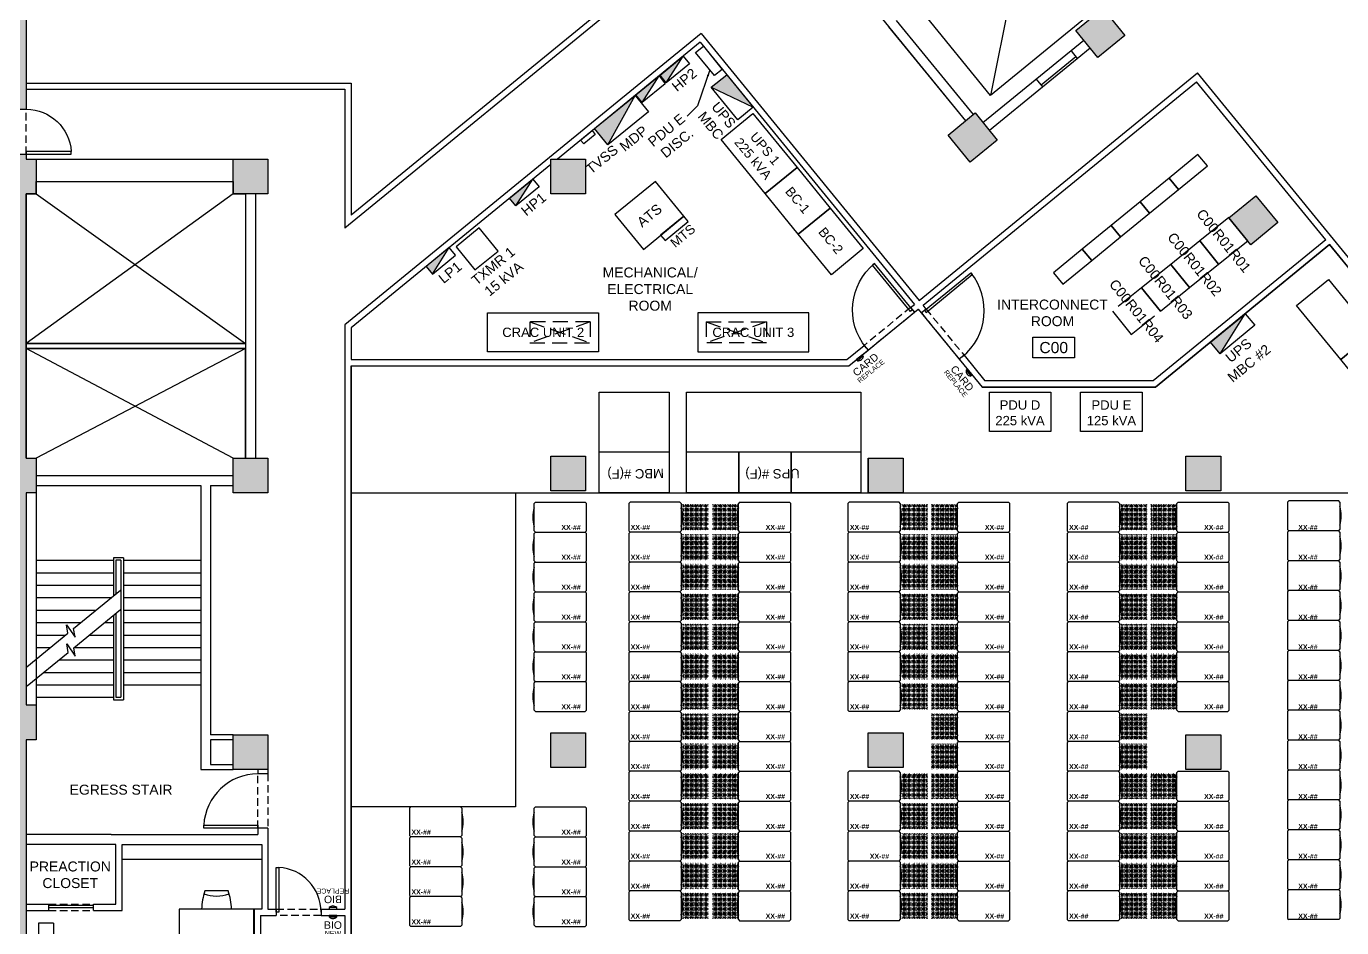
# Model space of a CAD drawing. Header units: inches. Extents: x -858 to 3182, y -300 to 4549.
# Drawn here: x 24 to 1080, y 507 to 1231 of the extents above; entities that cross this region are included whole.
import ezdxf
from ezdxf.enums import TextEntityAlignment as Align

# ---------------------------------------------------------------- set-up
doc = ezdxf.new("R2010")
doc.units = ezdxf.units.IN
doc.header["$LTSCALE"] = 48
doc.header["$MEASUREMENT"] = 0
for name, pattern in [('DASHED', [0.75, 0.5, -0.25]), ('DASHED2', [0.375, 0.25, -0.125]), ('HIDDEN2', [0.1875, 0.125, -0.0625])]:
    doc.linetypes.add(name, pattern=pattern)
for name, color, linetype in [('A-ANNO-CAB#', 1, 'Continuous'), ('A-ANNO-TEXT', 1, 'Continuous'), ('A-ANNO-TEXT-CAGE', 1, 'Continuous'), ('A-CAS', 1, 'Continuous'), ('A-COL', 5, 'Continuous'), ('A-DOOR', 1, 'Continuous'), ('A-ELE', 8, 'Continuous'), ('A-EXT', 5, 'Continuous'), ('A-FLOR-STAIRS', 8, 'Continuous'), ('A-hdr', 9, 'HIDDEN2'), ('A-HTC-COL', 9, 'Continuous'), ('A-PAR', 6, 'Continuous'), ('A-PCD', 4, 'Continuous'), ('BORDER', 7, 'Continuous'), ('E-ELEC-EQUIP', 4, 'Continuous'), ('E-ELEC-UPS', 5, 'Continuous'), ('E-PANL', 3, 'Continuous'), ('MECH-ACU', 5, 'Continuous'), ('T-EQP', 3, 'Continuous')]:
    doc.layers.add(name, color=color, linetype=linetype)
doc.styles.add('BLTEXT', font='arial.ttf', dxfattribs={"height": 6})
doc.styles.add('CRR Text', font='arialbd.ttf', dxfattribs={"height": 4})
doc.styles.get("Standard").update_dxf_attribs({"font": 'arial.ttf'})
doc.styles.add('style1', font='romans.shx', dxfattribs={"height": 9})
doc.styles.add('TITLES', font='arial.ttf')
doc.dimstyles.new('STA-96-FF', dxfattribs={"dimscale": 80, "dimtxt": 0.09375, "dimasz": 0.0625, "dimexe": 0.0625, "dimexo": 0.0625, "dimgap": 0.03125, "dimtad": 1, "dimdec": 1, "dimzin": 3, "dimdsep": 46, "dimlunit": 4, "dimtxsty": 'Standard', "dimblk": 'ARCHTICK', "dimcen": 0.0625, "dimdle": 0.0625, "dimclrd": 8, "dimclre": 8, "dimclrt": 256, "dimadec": 0, "dimazin": 0, "dimtfac": 1, "dimtdec": 1, "dimtofl": 0, "dimtmove": 2, "dimatfit": 3, "dimfxl": 1, "dimfrac": 1, "dimtolj": 1, "dimtzin": 0, "dimarcsym": 0})

# ---------------------------------------------------------------- blocks, each defined once
blk = doc.blocks.new('x-dor36')
blk.add_lwpolyline([(2, 36), (2, 0), (0, 0), (0, 36)], close=True)
at = {"color": 8}
blk.add_arc((-0.1, -0.04), 36.1, 0.06887, 86.65797, dxfattribs=at)
blk = doc.blocks.new('x-dor48')
for p, q in [((-48, 0), (-48, 2)), ((0, 2), (-48, 2)), ((0, 0), (-48, 0)), ((0, 0), (0, 2))]:
    blk.add_line(p, q)
at = {"color": 8}
blk.add_arc((0, 0), 48, 90, 180, dxfattribs=at)
blk = doc.blocks.new('CAGE TAG')
at = {"linetype": 'Continuous'}
blk.add_lwpolyline([(-16.7, 8.3), (16.7, 8.3), (16.7, -8.3), (-16.7, -8.3)], close=True, dxfattribs=at)
at = {"style": 'TITLES'}
blk.add_attdef('C01', text='', height=9, dxfattribs=at).set_placement((0, 0), align=Align.MIDDLE_CENTER)
blk = doc.blocks.new('ACCESSCONTROL')
at = {"linetype": 'Continuous'}
blk.add_lwpolyline([(-3, -1.2), (3, -1.2), (3, 0), (-3, 0)], close=True, dxfattribs=at)
blk.add_arc((0, 1.7), 4.22, 224.7603, 315.2397, dxfattribs=at)
at = {"linetype": 'Continuous', "style": 'BLTEXT'}
for tag, height, p in [('ACTYPE', 6, (0, -7.8)), ('ACSTAT', 4, (0, -14.5))]:
    blk.add_attdef(tag, text='', height=height, dxfattribs=at).set_placement(p, align=Align.MIDDLE_CENTER)
blk = doc.blocks.new('_ArchTick')
at = {"color": 0, "linetype": 'ByBlock', "const_width": 0.15}
blk.add_lwpolyline([(-0.5, -0.5), (0.5, 0.5)], dxfattribs=at)
blk = doc.blocks.new('tripplite-sr42ub-l')
for p, q in [((1, 24), (0, 23)), ((0, 1), (0, 23)), ((1, 24), (41, 24)), ((42, 23), (41, 24)), ((42, 1), (42, 23)), ((0, 1), (1, 0)), ((1, 0), (41, 0)), ((41, 0), (42, 1))]:
    blk.add_line(p, q)
blk.add_arc((27.625, 12), 28.625, 164.810713, 195.189287)
at = {"style": 'CRR Text'}
for tag, p in [('CG', (10.5, 12)), ('RW', (21, 12)), ('RK', (31.5, 12))]:
    blk.add_attdef(tag, text='', height=4, dxfattribs=at).set_placement(p, align=Align.MIDDLE_CENTER)
blk = doc.blocks.new('VENTTILE')
for centre in [(-22, 22), (-21, 21.5), (-20, 22), (-19, 21.5), (-18, 22), (-17, 21.5), (-16, 22), (-15, 21.5), (-14, 22), (-13, 21.5), (-12, 22), (-11, 21.5), (-10, 22), (-9, 21.5), (-8, 22), (-7, 21.5), (-6, 22), (-5, 21.5), (-4, 22), (-3, 21.5), (-2, 22), (-22, 21), (-22, 20), (-22, 19), (-22, 18), (-22, 17), (-22, 16), (-22, 15), (-22, 14), (-22, 13), (-22, 12), (-22, 11), (-21, 20.5), (-21, 19.5), (-21, 18.5), (-21, 17.5), (-21, 16.5), (-21, 15.5), (-21, 14.5), (-21, 13.5), (-21, 12.5), (-21, 11.5), (-21, 10.5), (-20, 21), (-20, 20), (-20, 19), (-20, 18), (-20, 17), (-20, 16), (-20, 15), (-20, 14), (-20, 13), (-20, 12), (-20, 11), (-19, 20.5), (-19, 19.5), (-19, 18.5), (-19, 17.5), (-19, 16.5), (-19, 15.5), (-19, 14.5), (-19, 13.5), (-19, 12.5), (-19, 11.5), (-19, 10.5), (-18, 21), (-18, 20), (-18, 19), (-18, 18), (-18, 17), (-18, 16), (-18, 15), (-18, 14), (-18, 13), (-18, 12), (-18, 11), (-17, 20.5), (-17, 19.5), (-17, 18.5), (-17, 17.5), (-17, 16.5), (-17, 15.5), (-17, 14.5), (-17, 13.5), (-17, 12.5), (-17, 11.5), (-17, 10.5), (-16, 21), (-16, 20), (-16, 19), (-16, 18), (-16, 17), (-16, 16), (-16, 15), (-16, 14), (-16, 13), (-16, 12), (-16, 11), (-15, 20.5), (-15, 19.5), (-15, 18.5), (-15, 17.5), (-15, 16.5), (-15, 15.5), (-15, 14.5), (-15, 13.5), (-15, 12.5), (-15, 11.5), (-15, 10.5), (-14, 21), (-14, 20), (-14, 19), (-14, 18), (-14, 17), (-14, 16), (-14, 15), (-14, 14), (-14, 13), (-14, 12), (-14, 11), (-13, 20.5), (-13, 19.5), (-13, 18.5), (-13, 17.5), (-13, 16.5), (-13, 15.5), (-13, 14.5), (-13, 13.5), (-13, 12.5), (-13, 11.5), (-13, 10.5), (-12, 21), (-12, 20), (-12, 19), (-12, 18), (-12, 17), (-12, 16), (-12, 15), (-12, 14), (-12, 13), (-12, 12), (-12, 11), (-11, 20.5), (-11, 19.5), (-11, 18.5), (-11, 17.5), (-11, 16.5), (-11, 15.5), (-11, 14.5), (-11, 13.5), (-11, 12.5), (-11, 11.5), (-11, 10.5), (-10, 21), (-10, 20), (-10, 19), (-10, 18), (-10, 17), (-10, 16), (-10, 15), (-10, 14), (-10, 13), (-10, 12), (-10, 11), (-9, 20.5), (-9, 19.5), (-9, 18.5), (-9, 17.5), (-9, 16.5), (-9, 15.5), (-9, 14.5), (-9, 13.5), (-9, 12.5), (-9, 11.5), (-9, 10.5), (-8, 21), (-8, 20), (-8, 19), (-8, 18), (-8, 17), (-8, 16), (-8, 15), (-8, 14), (-8, 13), (-8, 12), (-8, 11), (-7, 20.5), (-7, 19.5), (-7, 18.5), (-7, 17.5), (-7, 16.5), (-7, 15.5), (-7, 14.5), (-7, 13.5), (-7, 12.5), (-7, 11.5), (-7, 10.5), (-6, 21), (-6, 20), (-6, 19), (-6, 18), (-6, 17), (-6, 16), (-6, 15), (-6, 14), (-6, 13), (-6, 12), (-6, 11), (-5, 20.5), (-5, 19.5), (-5, 18.5), (-5, 17.5), (-5, 16.5), (-5, 15.5), (-5, 14.5), (-5, 13.5), (-5, 12.5), (-5, 11.5), (-5, 10.5), (-4, 21), (-4, 20), (-4, 19), (-4, 18), (-4, 17), (-4, 16), (-4, 15), (-4, 14), (-4, 13), (-4, 12), (-4, 11), (-3, 20.5), (-3, 19.5), (-3, 18.5), (-3, 17.5), (-3, 16.5), (-3, 15.5), (-3, 14.5), (-3, 13.5), (-3, 12.5), (-3, 11.5), (-3, 10.5), (-2, 21), (-2, 20), (-2, 19), (-2, 18), (-2, 17), (-2, 16), (-2, 15), (-2, 14), (-2, 13), (-2, 12), (-2, 11), (-22, 10), (-22, 9), (-22, 8), (-22, 7), (-22, 6), (-22, 5), (-22, 4), (-22, 3), (-22, 2), (-21, 9.5), (-21, 8.5), (-21, 7.5), (-21, 6.5), (-21, 5.5), (-21, 4.5), (-21, 3.5), (-21, 2.5), (-20, 10), (-20, 9), (-20, 8), (-20, 7), (-20, 6), (-20, 5), (-20, 4), (-20, 3), (-20, 2), (-19, 9.5), (-19, 8.5), (-19, 7.5), (-19, 6.5), (-19, 5.5), (-19, 4.5), (-19, 3.5), (-19, 2.5), (-18, 10), (-18, 9), (-18, 8), (-18, 7), (-18, 6), (-18, 5), (-18, 4), (-18, 3), (-18, 2), (-17, 9.5), (-17, 8.5), (-17, 7.5), (-17, 6.5), (-17, 5.5), (-17, 4.5), (-17, 3.5), (-17, 2.5), (-16, 10), (-16, 9), (-16, 8), (-16, 7), (-16, 6), (-16, 5), (-16, 4), (-16, 3), (-16, 2), (-15, 9.5), (-15, 8.5), (-15, 7.5), (-15, 6.5), (-15, 5.5), (-15, 4.5), (-15, 3.5), (-15, 2.5), (-14, 10), (-14, 9), (-14, 8), (-14, 7), (-14, 6), (-14, 5), (-14, 4), (-14, 3), (-14, 2), (-13, 9.5), (-13, 8.5), (-13, 7.5), (-13, 6.5), (-13, 5.5), (-13, 4.5), (-13, 3.5), (-13, 2.5), (-12, 10), (-12, 9), (-12, 8), (-12, 7), (-12, 6), (-12, 5), (-12, 4), (-12, 3), (-12, 2), (-11, 9.5), (-11, 8.5), (-11, 7.5), (-11, 6.5), (-11, 5.5), (-11, 4.5), (-11, 3.5), (-11, 2.5), (-10, 10), (-10, 9), (-10, 8), (-10, 7), (-10, 6), (-10, 5), (-10, 4), (-10, 3), (-10, 2), (-9, 9.5), (-9, 8.5), (-9, 7.5), (-9, 6.5), (-9, 5.5), (-9, 4.5), (-9, 3.5), (-9, 2.5), (-8, 10), (-8, 9), (-8, 8), (-8, 7), (-8, 6), (-8, 5), (-8, 4), (-8, 3), (-8, 2), (-7, 9.5), (-7, 8.5), (-7, 7.5), (-7, 6.5), (-7, 5.5), (-7, 4.5), (-7, 3.5), (-7, 2.5), (-6, 10), (-6, 9), (-6, 8), (-6, 7), (-6, 6), (-6, 5), (-6, 4), (-6, 3), (-6, 2), (-5, 9.5), (-5, 8.5), (-5, 7.5), (-5, 6.5), (-5, 5.5), (-5, 4.5), (-5, 3.5), (-5, 2.5), (-4, 10), (-4, 9), (-4, 8), (-4, 7), (-4, 6), (-4, 5), (-4, 4), (-4, 3), (-4, 2), (-3, 9.5), (-3, 8.5), (-3, 7.5), (-3, 6.5), (-3, 5.5), (-3, 4.5), (-3, 3.5), (-3, 2.5), (-2, 10), (-2, 9), (-2, 8), (-2, 7), (-2, 6), (-2, 5), (-2, 4), (-2, 3), (-2, 2)]:
    blk.add_circle(centre, 0.0938)
blk = doc.blocks.new('tripplite-sr42ub-r')
for p, q in [((-41, 0), (-42, -1)), ((-1, 0), (-41, 0)), ((0, -1), (-1, 0)), ((-42, -1), (-42, -23)), ((0, -1), (0, -23)), ((-42, -23), (-41, -24)), ((-1, -24), (-41, -24)), ((-1, -24), (0, -23))]:
    blk.add_line(p, q)
blk.add_arc((-27.6, -12), 28.6, 344.8107, 15.1893)
at = {"style": 'CRR Text'}
for tag, p in [('CG', (-30.3, -12)), ('RW', (-19.8, -12)), ('RK', (-9.3, -12))]:
    blk.add_attdef(tag, text='', height=4, dxfattribs=at).set_placement(p, align=Align.MIDDLE_CENTER)

msp = doc.modelspace()

# ---------------------------------------------------------------- hatches: boundary and pattern name
at = {"layer": 'A-HTC-COL'}
for points in [[(24, 1336), (12, 1336), (12, 1164), (24, 1164), (24, 1180)], [(866.7, 1227.1), (884.4, 1205.5), (906.1, 1223.2), (888.4, 1244.9)], [(803.5, 1139.3), (785.8, 1161), (764.1, 1143.3), (781.8, 1121.6)], [(32, 884), (24, 884), (24, 1096), (32, 1096), (32, 1124), (24, 1124), (24, 1128), (12, 1128), (12, 1124), (4, 1124), (4, 1096), (12, 1096), (12, 884), (4, 884), (4, 856), (12, 856), (12, 686), (4, 686), (4, 658), (12, 658), (12, 486), (6, 486), (6, 462), (4, 462), (4, 456), (0, 456), (0, 420.5), (4, 420.5), (4, 416.5), (18, 416.5), (18, 462), (30, 462), (30, 486), (24, 486), (24, 658), (32, 658), (32, 686), (24, 686), (24, 856), (32, 856)], [(218, 1124), (190, 1124), (190, 1096), (200, 1096), (200, 1096), (218, 1096)], [(473, 1096), (445, 1096), (445, 1124), (473, 1124)], [(989.5, 1076.9), (1011.2, 1094.6), (1028.9, 1073), (1007.2, 1055.2)], [(218, 856), (190, 856), (190, 884), (218, 884)], [(473, 857.6), (445, 857.6), (445, 885.6), (473, 885.6)], [(728, 856), (700, 856), (700, 884), (728, 884)], [(983, 857.6), (955, 857.6), (955, 885.6), (983, 885.6)], [(218, 662), (190, 662), (190, 634), (218, 634)], [(473, 635.6), (445, 635.6), (445, 663.6), (473, 663.6)], [(728, 635.6), (700, 635.6), (700, 663.6), (728, 663.6)], [(983, 634), (955, 634), (955, 662), (983, 662)]]:
    msp.add_hatch(color=256, dxfattribs=at).paths.add_polyline_path(points)
at = {"layer": 'E-PANL'}
for points in [[(551.4, 1206.5), (532.8, 1191.4), (537.8, 1185.2)], [(532, 1190.7), (513.4, 1175.5), (518.4, 1169.3)], [(607.7, 1165.6), (586.3, 1191.7), (573.9, 1181.6)], [(480.2, 1148.4), (491, 1135.3), (512.7, 1175)], [(412, 1092.7), (417.1, 1086.5), (430.6, 1107.9)], [(363.5, 1053), (344.9, 1037.8), (350, 1031.6)], [(974.8, 977.1), (982.4, 967.8), (1002.7, 999.9)]]:
    msp.add_hatch(color=256, dxfattribs=at).paths.add_polyline_path(points)

# ---------------------------------------------------------------- linework, layer by layer
for p, q in [((484, 889), (484, 937)), ((484, 937), (540, 937)), ((540, 937), (540, 889)), ((554, 889), (554, 937)), ((554, 937), (694, 937)), ((694, 937), (694, 889)), ((700, 884), (700, 856)), ((284.7, 856), (1158.5, 856)), ((284.7, 856), (332.7, 856)), ((284.7, 856), (320.7, 856)), ((332.7, 856), (368.7, 856)), ((356.7, 856), (392.7, 856)), ((368.7, 856), (416.7, 856)), ((368.7, 856), (404.7, 856)), ((416.7, 856), (416.7, 604)), ((416.7, 604), (284.7, 604))]:
    msp.add_line(p, q)
msp.add_lwpolyline([(284.7, 435.6), (284.7, 958.1), (684.5, 958.1), (740.1, 1003.6), (791.3, 941), (930.6, 941), (1070.4, 1055.3), (1269.8, 811.4), (1188.5, 744.9), (1420.7, 460.8), (1346.4, 400), (1342.5, 396.9), (1513.4, 187.8), (1513.4, 162.6), (1493.7, 162.6), (1493.7, 17.8), (834, 18), (834, 435.6), (284.7, 435.6)], close=True)
at = {"layer": 'A-CAS'}
for p, q in [((101, 562), (213, 562)), ((186.2, 536.6), (167.3, 536.6))]:
    msp.add_line(p, q, dxfattribs=at)
msp.add_lwpolyline([(146.7, 492), (206.7, 492), (206.7, 522), (146.7, 522)], close=True, dxfattribs=at)
for centre, radius, start, end in [((229.5, 517.6), 65, 163.0021, 176.0822), ((176.7, 561.3), 28.8, 249.5124, 290.4877), ((124, 517.6), 65, 3.9179, 16.998)]:
    msp.add_arc(centre, radius, start, end, dxfattribs=at)
at = {"layer": 'A-COL'}
for points in [[(989.5, 1076.9), (1011.2, 1094.6), (1028.9, 1073), (1007.2, 1055.2)], [(473, 857.6), (445, 857.6), (445, 885.6), (473, 885.6)], [(728, 856), (700, 856), (700, 884), (728, 884)], [(983, 857.6), (955, 857.6), (955, 885.6), (983, 885.6)], [(473, 635.6), (445, 635.6), (445, 663.6), (473, 663.6)], [(728, 635.6), (700, 635.6), (700, 663.6), (728, 663.6)], [(983, 634), (955, 634), (955, 662), (983, 662)]]:
    msp.add_lwpolyline(points, close=True, dxfattribs=at)
at = {"layer": 'A-DOOR'}
for p, q in [((78, 525), (42, 525)), ((78, 523), (42, 523))]:
    msp.add_line(p, q, dxfattribs=at)
at = {"layer": 'A-ELE'}
for p, q in [((825.2, 1309.5), (798.2, 1175)), ((190, 1096), (24, 976)), ((32, 1096), (200, 976)), ((32, 1096), (200, 976)), ((190, 884), (24, 972)), ((200, 972), (32, 884))]:
    msp.add_line(p, q, dxfattribs=at)
at = {"layer": 'A-EXT'}
for p, q in [((24, 1336), (24, 1180)), ((24, 1336), (24, 1188)), ((24, 1180), (24, 1164)), ((12, 1128), (24, 1128)), ((24, 1128), (24, 1124)), ((24, 1096), (24, 884)), ((24, 856), (24, 686)), ((24, 658), (24, 486))]:
    msp.add_line(p, q, dxfattribs=at)
for points in [[(24, 1124), (32, 1124), (32, 1096), (24, 1096)], [(24, 884), (32, 884), (32, 856), (24, 856)], [(24, 686), (32, 686), (32, 658), (24, 658)]]:
    msp.add_lwpolyline(points, dxfattribs=at)
for points in [[(218, 1096), (190, 1096), (190, 1124), (218, 1124)], [(473, 1096), (445, 1096), (445, 1124), (473, 1124)], [(218, 856), (190, 856), (190, 884), (218, 884)], [(218, 634), (190, 634), (190, 662), (218, 662)]]:
    msp.add_lwpolyline(points, close=True, dxfattribs=at)
at = {"layer": 'A-FLOR-STAIRS', "color": 1}
for p, q in [((102, 804), (94, 804)), ((94, 804), (94, 773.4)), ((102, 804), (102, 690)), ((100, 802), (96, 802)), ((96, 802), (96, 775)), ((100, 802), (100, 692)), ((94, 757.8), (94, 690)), ((96, 759.5), (96, 692)), ((94, 690), (102, 690)), ((96, 692), (100, 692))]:
    msp.add_line(p, q, dxfattribs=at)
at = {"layer": 'A-FLOR-STAIRS'}
for p, q in [((32, 802), (94, 802)), ((102, 802), (164, 802)), ((32, 792), (94, 792)), ((32, 782), (94, 782)), ((102, 792), (164, 792)), ((102, 782), (164, 782)), ((32, 772), (92.3, 772)), ((62, 747.2), (99.6, 778)), ((102, 772), (164, 772)), ((32, 762), (80.1, 762)), ((62.1, 731.8), (99.7, 762.5)), ((102, 762), (164, 762)), ((32, 752), (67.9, 752)), ((86.9, 752), (94, 752)), ((102, 752), (164, 752)), ((24.4, 716.4), (57.4, 743.4)), ((32, 742), (55.6, 742)), ((74.6, 742), (94, 742)), ((102, 742), (164, 742)), ((32, 732), (43.4, 732)), ((62.4, 732), (94, 732)), ((102, 732), (164, 732)), ((24.6, 701.2), (57.5, 728)), ((50.1, 722), (94, 722)), ((102, 722), (164, 722)), ((37.9, 712), (94, 712)), ((102, 712), (164, 712)), ((32, 702), (94, 702)), ((102, 702), (164, 702)), ((32, 692), (94, 692))]:
    msp.add_line(p, q, dxfattribs=at)
for points in [[(57.4, 743.4), (56.3, 750.2), (63.1, 740.4), (62, 747.2)], [(57.5, 728), (56.4, 734.8), (63.3, 725), (62.1, 731.8)]]:
    msp.add_lwpolyline(points, dxfattribs=at)
at = {"layer": 'A-hdr'}
for p, q in [((24, 1128), (24, 1164)), ((733.9, 1004.9), (696.7, 974.5)), ((746.5, 1003.6), (776.9, 966.5)), ((699.9, 970.7), (737, 1001)), ((742.7, 1000.5), (773, 963.3)), ((210, 587), (210, 630.6)), ((218, 630.6), (218, 587)), ((92, 582), (56, 582)), ((42, 526), (78, 526)), ((42, 521), (78, 521)), ((224.7, 522), (260.7, 522)), ((260.7, 517), (224.7, 517))]:
    msp.add_line(p, q, dxfattribs=at)
at = {"layer": 'A-PAR'}
for p, q in [((523.9, 1268.1), (279.7, 1068.5)), ((516.9, 1268.8), (284.7, 1079)), ((711.3, 1236.4), (778, 1154.7)), ((716.3, 1230.2), (778, 1154.7)), ((716.3, 1230.2), (778, 1154.7)), ((722.5, 1235.2), (784.2, 1159.7)), ((565.8, 1224.8), (279.7, 991)), ((565.1, 1217.7), (450.4, 1124)), ((565.1, 1217.7), (737, 1007.4)), ((565.8, 1224.8), (740.8, 1010.6)), ((792.1, 1153.3), (873, 1219.4)), ((838.7, 1183.6), (866.6, 1206.4)), ((840, 1182), (867.8, 1204.8)), ((862.8, 1211), (867.8, 1204.8)), ((867.8, 1204.8), (878.1, 1213.2)), ((24, 1185), (284.7, 1185)), ((284.7, 1185), (284.7, 1079)), ((740.8, 1010.6), (964.2, 1193.2)), ((776.5, 1033.3), (963.5, 1186.1)), ((834.9, 1188.2), (840, 1182)), ((1067.3, 1059.2), (963.5, 1186.1)), ((1284.4, 801.4), (964.2, 1193.2)), ((24, 1180), (279.7, 1180)), ((279.7, 1180), (279.7, 1068.5)), ((797.2, 1147.1), (840, 1182)), ((12, 1164), (24, 1164)), ((12, 1128), (24, 1128)), ((32, 1124), (190, 1124)), ((32, 1124), (190, 1124)), ((445, 1119.6), (284.7, 988.6)), ((24, 884), (24, 1096)), ((200, 1096), (200, 884)), ((208, 1096), (208, 884)), ((1067.3, 1059.2), (928.8, 946)), ((1070.4, 1055.3), (930.6, 941)), ((1269.8, 811.4), (1070.4, 1055.3)), ((744, 1006.7), (776.5, 1033.3)), ((733.9, 1004.9), (737, 1007.4)), ((733.9, 1004.9), (737, 1001)), ((737, 1001), (740.1, 1003.6)), ((742.7, 1000.5), (740.1, 1003.6)), ((746.5, 1003.6), (742.7, 1000.5)), ((746.5, 1003.6), (744, 1006.7)), ((279.7, 991), (279.7, 623)), ((279.7, 984.5), (279.7, 623)), ((284.7, 988.6), (284.7, 963.1)), ((24, 976), (200, 976)), ((24, 972), (200, 972)), ((682.8, 963.1), (696.7, 974.5)), ((696.7, 974.5), (699.9, 970.7)), ((284.7, 963.1), (682.8, 963.1)), ((684.5, 958.1), (699.9, 970.7)), ((776.9, 966.5), (773, 963.3)), ((776.9, 966.5), (773, 963.3)), ((773, 963.3), (791.3, 941)), ((776.9, 966.5), (793.7, 946)), ((284.7, 958.1), (284.7, 623)), ((284.7, 958.1), (684.5, 958.1)), ((930.6, 941), (791.3, 941)), ((928.8, 946), (793.7, 946)), ((32, 870), (190, 870)), ((32, 862), (164, 862)), ((32, 856), (32, 686)), ((164, 862), (164, 634)), ((172, 862), (190, 862)), ((172, 862), (172, 662)), ((190, 662), (172, 662)), ((190, 658), (172, 658)), ((172, 658), (172, 638)), ((164, 634), (190, 634)), ((172, 638), (190, 638)), ((210, 634), (210, 630.6)), ((218, 634), (218, 630.6)), ((218, 630.6), (210, 630.6)), ((279.7, 623), (279.7, 522)), ((284.7, 623), (284.7, 511)), ((92, 582), (24, 582)), ((92, 582), (210, 582)), ((218, 587), (210, 587)), ((210, 587), (210, 582)), ((218, 587), (218, 574)), ((96, 574), (24, 574)), ((96, 526), (96, 574)), ((101, 574), (213, 574)), ((101, 521), (101, 574)), ((213, 574), (213, 522)), ((218, 574), (218, 522)), ((24, 526), (42, 526)), ((24, 521), (42, 521)), ((42, 521), (42, 526)), ((78, 521), (78, 526)), ((78, 526), (96, 526)), ((78, 521), (101, 521)), ((207, 522), (207, 481.6)), ((213, 522), (207, 522)), ((218, 522), (224.7, 522)), ((224.7, 522), (224.7, 517)), ((260.7, 522), (260.7, 517)), ((260.7, 522), (279.7, 522)), ((212, 517), (224.7, 517)), ((212, 517), (212, 481.6)), ((260.7, 517), (279.7, 517)), ((279.7, 517), (279.7, 475.6)), ((284.7, 511), (284.7, 475.6))]:
    msp.add_line(p, q, dxfattribs=at)
for points in [[(743.2, 1242.4), (825.2, 1309.5), (880.3, 1242.1), (798.2, 1175)], [(866.7, 1227.1), (888.4, 1244.9), (906.1, 1223.2), (884.4, 1205.5)], [(764.1, 1143.3), (785.8, 1161), (803.5, 1139.3), (781.8, 1121.6)], [(32, 1106), (190, 1106), (190, 1096), (200, 1096), (200, 976), (24, 976), (24, 1096), (32, 1096)], [(200, 972), (24, 972), (24, 884), (32, 884), (32, 870), (190, 870), (190, 884), (200, 884)]]:
    msp.add_lwpolyline(points, close=True, dxfattribs=at)
at = {"layer": 'E-ELEC-EQUIP'}
for points in [[(529.1, 1105.9), (496.6, 1079.4), (519.4, 1051.5), (551.9, 1078.1)], [(551.9, 1078.1), (533.3, 1062.9), (536.8, 1058.7), (555.4, 1073.8)], [(387.6, 1068.8), (369, 1053.6), (384.2, 1035.1), (402.8, 1050.2)]]:
    msp.add_lwpolyline(points, close=True, dxfattribs=at)
at = {"layer": 'E-ELEC-UPS'}
for points in [[(581.8, 1139.6), (607.4, 1160.5), (642.8, 1117.2), (617.2, 1096.3)], [(581.8, 1139.6), (607.4, 1160.5), (642.8, 1117.2), (617.2, 1096.3)], [(617.2, 1096.3), (642.8, 1117.2), (669.4, 1084.6), (643.8, 1063.8)], [(617.2, 1096.3), (642.8, 1117.2), (669.4, 1084.6), (643.8, 1063.8)], [(643.8, 1063.8), (669.4, 1084.6), (696, 1052.1), (670.4, 1031.2)], [(643.8, 1063.8), (669.4, 1084.6), (696, 1052.1), (670.4, 1031.2)], [(1043.9, 1006.4), (1069.4, 1027.3), (1104.9, 984), (1079.3, 963.1)], [(1079.3, 963.1), (1104.9, 984), (1131.4, 951.4), (1105.9, 930.6)], [(540, 889), (540, 856), (484, 856), (484, 889)], [(596, 889), (596, 856), (554, 856), (554, 889)], [(638, 889), (638, 856), (596, 856), (596, 889)], [(694, 889), (694, 856), (638, 856), (638, 889)]]:
    msp.add_lwpolyline(points, close=True, dxfattribs=at)
at = {"layer": 'E-PANL'}
for p, q in [((537.8, 1185.2), (551.4, 1206.5)), ((518.4, 1169.3), (532, 1190.7)), ((491, 1135.3), (512.7, 1175)), ((573.9, 1181.6), (607.7, 1165.6)), ((417.1, 1086.5), (430.6, 1107.9)), ((350, 1031.6), (363.5, 1053)), ((982.4, 967.8), (1002.7, 999.9))]:
    msp.add_line(p, q, dxfattribs=at)
for points in [[(567.6, 1214.6), (582.8, 1196), (576.6, 1191), (561.4, 1209.5)], [(532.8, 1191.4), (551.4, 1206.5), (556.4, 1200.4), (537.8, 1185.2)], [(513.4, 1175.5), (532, 1190.7), (537, 1184.5), (518.4, 1169.3)], [(586.3, 1191.7), (607.7, 1165.6), (595.3, 1155.4), (573.9, 1181.6)], [(480.2, 1148.4), (512.7, 1175), (523.5, 1161.8), (491, 1135.3)], [(469, 1139.2), (478.3, 1146.8), (480.8, 1143.7), (471.5, 1136.1)], [(412, 1092.7), (430.6, 1107.9), (435.7, 1101.7), (417.1, 1086.5)], [(363.5, 1053), (344.9, 1037.8), (350, 1031.6), (368.6, 1046.8)], [(974.8, 977.1), (1002.7, 999.9), (1010.3, 990.6), (982.4, 967.8)]]:
    msp.add_lwpolyline(points, close=True, dxfattribs=at)
at = {"layer": 'MECH-ACU', "color": 9, "linetype": 'DASHED2'}
for p, q in [((476.8, 993.4), (428.2, 993.4)), ((428.2, 993.4), (428.2, 976.5)), ((428.2, 993.4), (476.8, 976.5)), ((476.8, 993.4), (428.2, 976.5)), ((476.8, 993.4), (476.8, 976.5)), ((569.8, 993.4), (618.4, 993.4)), ((569.8, 993.4), (569.8, 976.5)), ((618.4, 993.4), (569.8, 976.5)), ((569.8, 993.4), (618.4, 976.5)), ((618.4, 993.4), (618.4, 976.5)), ((428.2, 976.5), (476.8, 976.5)), ((618.4, 976.5), (569.8, 976.5))]:
    msp.add_line(p, q, dxfattribs=at)
at = {"layer": 'MECH-ACU'}
for points in [[(394.4, 969.2), (394.4, 1000.7), (483.5, 1000.7), (483.5, 969.2)], [(652.2, 969.2), (652.2, 1000.7), (563.1, 1000.7), (563.1, 969.2)], [(797.2, 905.4), (797.2, 936.9), (846.5, 936.9), (846.5, 905.4)], [(870.5, 905.4), (870.5, 936.9), (919.9, 936.9), (919.9, 905.4)]]:
    msp.add_lwpolyline(points, close=True, dxfattribs=at)
at = {"layer": 'T-EQP'}
for p, q in [((33.8, 510.7), (33.8, 452.5)), ((45.8, 510.7), (33.8, 510.7)), ((45.8, 510.7), (45.8, 452.5))]:
    msp.add_line(p, q, dxfattribs=at)
for points in [[(949.1, 1099.5), (972.3, 1118.5), (964.7, 1127.7), (941.5, 1108.8)], [(925.9, 1080.5), (949.1, 1099.5), (941.5, 1108.8), (918.3, 1089.8)], [(902.6, 1061.5), (925.9, 1080.5), (918.3, 1089.8), (895, 1070.8)], [(879.4, 1042.5), (902.6, 1061.5), (895, 1070.8), (871.8, 1051.8)], [(981.2, 1039.6), (1004.6, 1058.4), (989.6, 1077.1), (966.2, 1058.3)], [(957.9, 1020.8), (981.2, 1039.6), (966.2, 1058.3), (942.8, 1039.5)], [(856.2, 1023.5), (879.4, 1042.5), (871.8, 1051.8), (848.6, 1032.8)], [(934.5, 1002), (957.9, 1020.8), (942.8, 1039.5), (919.4, 1020.7)]]:
    msp.add_lwpolyline(points, close=True, dxfattribs=at)
at = {"layer": 'T-EQP', "linetype": 'DASHED'}
msp.add_lwpolyline([(911.1, 983.2), (934.5, 1002), (919.4, 1020.7), (896, 1001.9)], close=True, dxfattribs=at)

# ---------------------------------------------------------------- block references
at = {"layer": 'A-ANNO-TEXT-CAGE'}
ref = msp.add_blockref('CAGE TAG', (848.9, 972.7), dxfattribs=at)
ref.add_attrib('CAGE', 'C00', dxfattribs={"layer": '0', "height": 9, "style": 'TITLES'}).set_placement((848.9, 972.7), align=Align.MIDDLE_CENTER)
at = {"layer": 'A-DOOR', "xscale": -1}
for name, p, rotation in [('x-dor36', (24, 1128), 270.0002984957127), ('x-dor48', (735.4, 1003), 129.2600028821238)]:
    msp.add_blockref(name, p, dxfattribs=dict(at, rotation=rotation))
at = {"layer": 'A-DOOR', "rotation": 219.2628545541753}
msp.add_blockref('x-dor48', (745.1, 1002.4), dxfattribs=at)
at = {"layer": 'A-DOOR', "xscale": 1.210006760363192, "yscale": 1.210006760363192, "zscale": 1.210006760363192, "rotation": 90.0301827608717}
msp.add_blockref('x-dor36', (210, 587), dxfattribs=at)
at = {"layer": 'A-DOOR'}
msp.add_blockref('x-dor36', (224.7, 519.5), dxfattribs=at)
at = {"layer": 'A-PCD'}
for p, rotation, values in [((692.9, 965), 39.2587445971324, {'ACTYPE': 'CARD', 'ACSTAT': 'REPLACE'}), ((781.4, 953), 309.2641295349365, {'ACTYPE': 'CARD', 'ACSTAT': 'REPLACE'}), ((270.2, 522), 179.9999870623528, {'ACTYPE': 'BIO', 'ACSTAT': 'REPLACE'})]:
    msp.add_blockref('ACCESSCONTROL', p, dxfattribs=dict(at, rotation=rotation)).add_auto_attribs(values)
msp.add_blockref('ACCESSCONTROL', (270.2, 517), dxfattribs=at).add_auto_attribs({'ACTYPE': 'BIO', 'ACSTAT': 'NEW'})
at = {"layer": 'BORDER'}
for name, p in [('tripplite-sr42ub-l', (431.7, 824.6)), ('tripplite-sr42ub-r', (549.7, 848.6)), ('VENTTILE', (573.2, 824.6)), ('VENTTILE', (597.2, 824.6)), ('tripplite-sr42ub-l', (595.7, 824.6)), ('tripplite-sr42ub-r', (725.7, 848.6)), ('VENTTILE', (749.2, 824.6)), ('VENTTILE', (773.2, 824.6)), ('tripplite-sr42ub-l', (771.7, 824.6)), ('tripplite-sr42ub-r', (901.7, 848.6)), ('VENTTILE', (925.2, 824.6)), ('VENTTILE', (949.2, 824.6)), ('tripplite-sr42ub-l', (947.7, 824.6)), ('tripplite-sr42ub-r', (1078.7, 849.6)), ('tripplite-sr42ub-l', (431.7, 800.6)), ('tripplite-sr42ub-r', (549.7, 824.6)), ('tripplite-sr42ub-l', (595.7, 800.6)), ('tripplite-sr42ub-r', (725.7, 824.6)), ('tripplite-sr42ub-l', (771.7, 800.6)), ('tripplite-sr42ub-r', (901.7, 824.6)), ('tripplite-sr42ub-l', (947.7, 800.6)), ('tripplite-sr42ub-r', (1078.7, 825.6)), ('VENTTILE', (573.2, 800.6)), ('VENTTILE', (597.2, 800.6)), ('VENTTILE', (749.2, 800.6)), ('VENTTILE', (773.2, 800.6)), ('VENTTILE', (925.2, 800.6)), ('VENTTILE', (949.2, 800.6)), ('tripplite-sr42ub-l', (431.7, 776.6)), ('tripplite-sr42ub-r', (549.7, 800.6)), ('VENTTILE', (573.2, 776.6)), ('VENTTILE', (597.2, 776.6)), ('tripplite-sr42ub-l', (595.7, 776.6)), ('tripplite-sr42ub-r', (725.7, 800.6)), ('VENTTILE', (749.2, 776.6)), ('VENTTILE', (773.2, 776.6)), ('tripplite-sr42ub-l', (771.7, 776.6)), ('tripplite-sr42ub-r', (901.7, 800.6)), ('VENTTILE', (925.2, 776.6)), ('VENTTILE', (949.2, 776.6)), ('tripplite-sr42ub-l', (947.7, 776.6)), ('tripplite-sr42ub-r', (1078.7, 801.6)), ('tripplite-sr42ub-l', (431.7, 752.6)), ('tripplite-sr42ub-r', (549.7, 776.6)), ('VENTTILE', (573.2, 752.6)), ('VENTTILE', (597.2, 752.6)), ('tripplite-sr42ub-l', (595.7, 752.6)), ('tripplite-sr42ub-r', (725.7, 776.6)), ('VENTTILE', (749.2, 752.6)), ('VENTTILE', (773.2, 752.6)), ('tripplite-sr42ub-l', (771.7, 752.6)), ('tripplite-sr42ub-r', (901.7, 776.6)), ('VENTTILE', (925.2, 752.6)), ('VENTTILE', (949.2, 752.6)), ('tripplite-sr42ub-l', (947.7, 752.6)), ('tripplite-sr42ub-r', (1078.7, 777.6)), ('tripplite-sr42ub-l', (431.7, 728.6)), ('tripplite-sr42ub-r', (549.7, 752.6)), ('VENTTILE', (573.2, 728.6)), ('VENTTILE', (597.2, 728.6)), ('tripplite-sr42ub-l', (595.7, 728.6)), ('tripplite-sr42ub-r', (725.7, 752.6)), ('VENTTILE', (749.2, 728.6)), ('VENTTILE', (773.2, 728.6)), ('tripplite-sr42ub-l', (771.7, 728.6)), ('tripplite-sr42ub-r', (901.7, 752.6)), ('VENTTILE', (925.2, 728.6)), ('VENTTILE', (949.2, 728.6)), ('tripplite-sr42ub-l', (947.7, 728.6)), ('tripplite-sr42ub-r', (1078.7, 753.6)), ('tripplite-sr42ub-r', (1078.7, 729.6)), ('tripplite-sr42ub-l', (431.7, 704.6)), ('tripplite-sr42ub-r', (549.7, 728.6)), ('VENTTILE', (573.2, 704.6)), ('VENTTILE', (597.2, 704.6)), ('tripplite-sr42ub-l', (595.7, 704.6)), ('tripplite-sr42ub-r', (725.7, 728.6)), ('VENTTILE', (749.2, 704.6)), ('VENTTILE', (773.2, 704.6)), ('tripplite-sr42ub-l', (771.7, 704.6)), ('tripplite-sr42ub-r', (901.7, 728.6)), ('VENTTILE', (925.2, 704.6)), ('VENTTILE', (949.2, 704.6)), ('tripplite-sr42ub-l', (947.7, 704.6)), ('tripplite-sr42ub-l', (431.7, 680.6)), ('tripplite-sr42ub-r', (549.7, 704.6)), ('VENTTILE', (573.2, 680.6)), ('VENTTILE', (597.2, 680.6)), ('tripplite-sr42ub-l', (595.7, 680.6)), ('tripplite-sr42ub-r', (725.7, 704.6)), ('VENTTILE', (749.2, 680.6)), ('VENTTILE', (773.2, 680.6)), ('tripplite-sr42ub-l', (771.7, 680.6)), ('tripplite-sr42ub-r', (901.7, 704.6)), ('VENTTILE', (925.2, 680.6)), ('VENTTILE', (949.2, 680.6)), ('tripplite-sr42ub-l', (947.7, 680.6)), ('tripplite-sr42ub-r', (1078.7, 705.6)), ('tripplite-sr42ub-r', (549.7, 680.6)), ('VENTTILE', (573.2, 656.6)), ('VENTTILE', (597.2, 656.6)), ('tripplite-sr42ub-l', (595.7, 656.6)), ('VENTTILE', (773.2, 656.6)), ('tripplite-sr42ub-l', (771.7, 656.6)), ('tripplite-sr42ub-r', (901.7, 680.6)), ('VENTTILE', (925.2, 656.6)), ('tripplite-sr42ub-r', (1078.7, 681.6)), ('tripplite-sr42ub-r', (549.7, 656.6)), ('tripplite-sr42ub-l', (595.7, 632.6)), ('tripplite-sr42ub-l', (771.7, 632.6)), ('tripplite-sr42ub-r', (901.7, 656.6)), ('tripplite-sr42ub-r', (1078.7, 657.6)), ('VENTTILE', (573.2, 632.6)), ('VENTTILE', (597.2, 632.6)), ('VENTTILE', (773.2, 632.6)), ('VENTTILE', (925.2, 632.6)), ('tripplite-sr42ub-r', (549.7, 632.6)), ('VENTTILE', (573.2, 608.6)), ('VENTTILE', (597.2, 608.6)), ('tripplite-sr42ub-l', (595.7, 608.6)), ('tripplite-sr42ub-r', (725.7, 632.6)), ('VENTTILE', (749.2, 608.6)), ('VENTTILE', (773.2, 608.6)), ('tripplite-sr42ub-l', (771.7, 608.6)), ('tripplite-sr42ub-r', (901.7, 632.6)), ('VENTTILE', (925.2, 608.6)), ('VENTTILE', (949.2, 608.6)), ('tripplite-sr42ub-l', (947.7, 608.6)), ('tripplite-sr42ub-r', (1078.7, 633.6)), ('tripplite-sr42ub-r', (373.7, 604)), ('tripplite-sr42ub-l', (431.7, 580)), ('tripplite-sr42ub-r', (549.7, 608.6)), ('VENTTILE', (573.2, 584.6)), ('VENTTILE', (597.2, 584.6)), ('tripplite-sr42ub-l', (595.7, 584.6)), ('tripplite-sr42ub-r', (725.7, 608.6)), ('VENTTILE', (749.2, 584.6)), ('VENTTILE', (773.2, 584.6)), ('tripplite-sr42ub-l', (771.7, 584.6)), ('tripplite-sr42ub-r', (901.7, 608.6)), ('VENTTILE', (925.2, 584.6)), ('VENTTILE', (949.2, 584.6)), ('tripplite-sr42ub-l', (947.7, 584.6)), ('tripplite-sr42ub-r', (1078.7, 609.6)), ('tripplite-sr42ub-r', (549.7, 584.6)), ('VENTTILE', (573.2, 560.6)), ('VENTTILE', (597.2, 560.6)), ('tripplite-sr42ub-l', (595.7, 560.6)), ('tripplite-sr42ub-r', (725.7, 584.6)), ('VENTTILE', (749.2, 560.6)), ('VENTTILE', (773.2, 560.6)), ('tripplite-sr42ub-l', (771.7, 560.6)), ('tripplite-sr42ub-r', (901.7, 584.6)), ('VENTTILE', (925.2, 560.6)), ('VENTTILE', (949.2, 560.6)), ('tripplite-sr42ub-l', (947.7, 560.6)), ('tripplite-sr42ub-r', (1078.7, 585.6)), ('tripplite-sr42ub-r', (373.7, 580)), ('tripplite-sr42ub-l', (431.7, 556)), ('tripplite-sr42ub-r', (549.7, 560.6)), ('tripplite-sr42ub-l', (595.7, 536.6)), ('tripplite-sr42ub-r', (725.7, 560.6)), ('tripplite-sr42ub-l', (771.7, 536.6)), ('tripplite-sr42ub-r', (901.7, 560.6)), ('tripplite-sr42ub-l', (947.7, 536.6)), ('tripplite-sr42ub-r', (1078.7, 561.6)), ('tripplite-sr42ub-r', (373.7, 556)), ('tripplite-sr42ub-l', (431.7, 532)), ('VENTTILE', (573.2, 536.6)), ('VENTTILE', (597.2, 536.6)), ('VENTTILE', (749.2, 536.6)), ('VENTTILE', (773.2, 536.6)), ('VENTTILE', (925.2, 536.6)), ('VENTTILE', (949.2, 536.6)), ('tripplite-sr42ub-r', (373.7, 532)), ('tripplite-sr42ub-l', (431.7, 508)), ('tripplite-sr42ub-r', (549.7, 536.6)), ('VENTTILE', (573.2, 512.6)), ('VENTTILE', (597.2, 512.6)), ('tripplite-sr42ub-l', (595.7, 512.6)), ('tripplite-sr42ub-r', (725.7, 536.6)), ('VENTTILE', (749.2, 512.6)), ('VENTTILE', (773.2, 512.6)), ('tripplite-sr42ub-l', (771.7, 512.6)), ('tripplite-sr42ub-r', (901.7, 536.6)), ('VENTTILE', (925.2, 512.6)), ('VENTTILE', (949.2, 512.6)), ('tripplite-sr42ub-l', (947.7, 512.6)), ('tripplite-sr42ub-r', (1078.7, 537.6))]:
    msp.add_blockref(name, p, dxfattribs=at)

# ---------------------------------------------------------------- texts
at = {"layer": 'A-ANNO-CAB#', "color": 1, "linetype": 'DASHED2', "char_height": 8, "width": 58.625, "attachment_point": 5, "rotation": 309, "style": 'TITLES'}
for s, insert in [('C00R01R01', (985.4, 1058.4)), ('C00R01R02', (962, 1039.6)), ('C00R01R03', (938.6, 1020.8)), ('C00R01R04', (915.3, 1002))]:
    msp.add_mtext(s, dxfattribs=dict(at, insert=insert))
at = {"layer": 'A-ANNO-TEXT', "char_height": 8, "attachment_point": 5}
for s, insert, width, rotation in [('HP2', (552.3, 1187.6), 125.098, 39.26), ('UPS^JMBC', (578.7, 1155.1), 125.098, 309.26), ('PDU E\\PDISC.', (542.2, 1142), 125.098, 39.26), ('MDP', (511.6, 1140.5), 125.098, 39.26), ('TVSS', (486.2, 1123.7), 125.098, 39.26), ('HP1', (431.3, 1087.8), 125.098, 39.26), ('ATS', (524.3, 1078.7), 125.098, 39.26), ('TXMR 1\\P15 kVA', (403.1, 1033), 125.098, 39.26), ('LP1', (364.2, 1033), 125.098, 39.26), ('UPS\\PMBC #2', (1001.5, 965.2), 44.848, 39.26)]:
    msp.add_mtext(s, dxfattribs=dict(at, insert=insert, width=width, rotation=rotation))
at = {"layer": 'A-ANNO-TEXT', "ltscale": 24, "char_height": 7.5, "attachment_point": 5}
for s, insert, width, rotation in [('UPS 1\\P225 kVA', (612.3, 1128.4), 110.328, 309.8427), ('BC-1', (643.3, 1091), 55.164, 309.8427), ('MTS', (551.1, 1062.4), 110.328, 39.8427), ('BC-2', (669.9, 1058.5), 55.164, 309.8427), ('MBC #(F)', (513.2, 872.5), 110.312, 180.7426), ('UPS #(F)', (623.1, 872.5), 110.312, 180.7426)]:
    msp.add_mtext(s, dxfattribs=dict(at, insert=insert, width=width, rotation=rotation))
at = {"layer": 'A-ANNO-TEXT', "char_height": 8, "attachment_point": 5, "style": 'style1'}
for s, insert, width in [('{\\fArial|b0|i0|c0|p34;MECHANICAL/\\PELECTRICAL\\PROOM}', (524.9, 1019.6), 125.098), ('{\\fArial|b0|i0|c0|p34;INTERCONNECT \\PROOM}', (847.9, 1000.5), 125.098), ('{\\fArial|b0|i0|c0|p34;EGRESS STAIR}', (100.1, 617.8), 139.995), ('{\\fArial|b0|i0|c0|p34;PREACTION\\PCLOSET}', (59.3, 549.5), 125.098)]:
    msp.add_mtext(s, dxfattribs=dict(at, insert=insert, width=width))
at = {"layer": 'A-ANNO-TEXT', "char_height": 7.5, "attachment_point": 5}
for s, insert, width in [('CRAC UNIT 2', (439, 984.9), 78.509), ('CRAC UNIT 3', (607.7, 984.9), 78.509), ('PDU D\\P225 kVA', (821.8, 920.3), 50.623), ('PDU E\\P125 kVA', (895.2, 920.3), 50.623)]:
    msp.add_mtext(s, dxfattribs=dict(at, insert=insert, width=width))
at = {"layer": 'BORDER', "style": 'CRR Text'}
for p in [(461.4, 828.4), (517, 828.4), (625.4, 828.4), (693, 828.4), (801.4, 828.4), (869, 828.4), (977.4, 828.4), (1053, 828.4), (461.4, 804.4), (517, 804.4), (625.4, 804.4), (693, 804.4), (801.4, 804.4), (869, 804.4), (977.4, 804.4), (1053, 804.4), (461.4, 780.4), (517, 780.4), (625.4, 780.4), (693, 780.4), (801.4, 780.4), (869, 780.4), (977.4, 780.4), (1053, 780.4), (461.4, 756.4), (517, 756.4), (625.4, 756.4), (693, 756.4), (801.4, 756.4), (869, 756.4), (977.4, 756.4), (1053, 756.4), (461.4, 732.4), (517, 732.4), (625.4, 732.4), (693, 732.4), (801.4, 732.4), (869, 732.4), (977.4, 732.4), (1053, 732.4), (461.4, 708.4), (517, 708.4), (625.4, 708.4), (693, 708.4), (801.4, 708.4), (869, 708.4), (977.4, 708.4), (1053, 708.4), (461.4, 684.4), (517, 684.4), (625.4, 684.4), (693, 684.4), (801.4, 684.4), (869, 684.4), (977.4, 684.4), (1053, 684.4), (517, 660.4), (625.4, 660.4), (801.4, 660.4), (869, 660.4), (1053, 660.4), (517, 636.4), (625.4, 636.4), (801.4, 636.4), (869, 636.4), (1053, 636.4), (517, 612.4), (625.4, 612.4), (693, 612.4), (801.4, 612.4), (869, 612.4), (977.4, 612.4), (1053, 612.4), (341, 583.8), (461.4, 583.8), (517, 588.4), (625.4, 588.4), (693, 588.4), (801.4, 588.4), (869, 588.4), (977.4, 588.4), (1053, 588.4), (341, 559.8), (461.4, 559.8), (517, 564.4), (625.4, 564.4), (709, 564.4), (801.4, 564.4), (869, 564.4), (977.4, 564.4), (1053, 564.4), (517, 540.4), (625.4, 540.4), (693, 540.4), (801.4, 540.4), (869, 540.4), (977.4, 540.4), (1053, 540.4), (341, 535.8), (461.4, 535.8), (517, 516.4), (625.4, 516.4), (693, 516.4), (801.4, 516.4), (869, 516.4), (977.4, 516.4), (1053, 516.4), (341, 511.8), (461.4, 511.8)]:
    msp.add_attdef('XX-##', text='C01', height=4, dxfattribs=at).set_placement(p, align=Align.MIDDLE_CENTER)

# ---------------------------------------------------------------- leaders
at = {"layer": 'A-ANNO-TEXT'}
msp.add_leader([(572.9, 1195.5), (562.8, 1166.7), (554.5, 1158.4)], dimstyle='STA-96-FF', override={"dimgap": 0.0625, "dimtad": 0}, dxfattribs=at)

doc.saveas('drawing.dxf')
